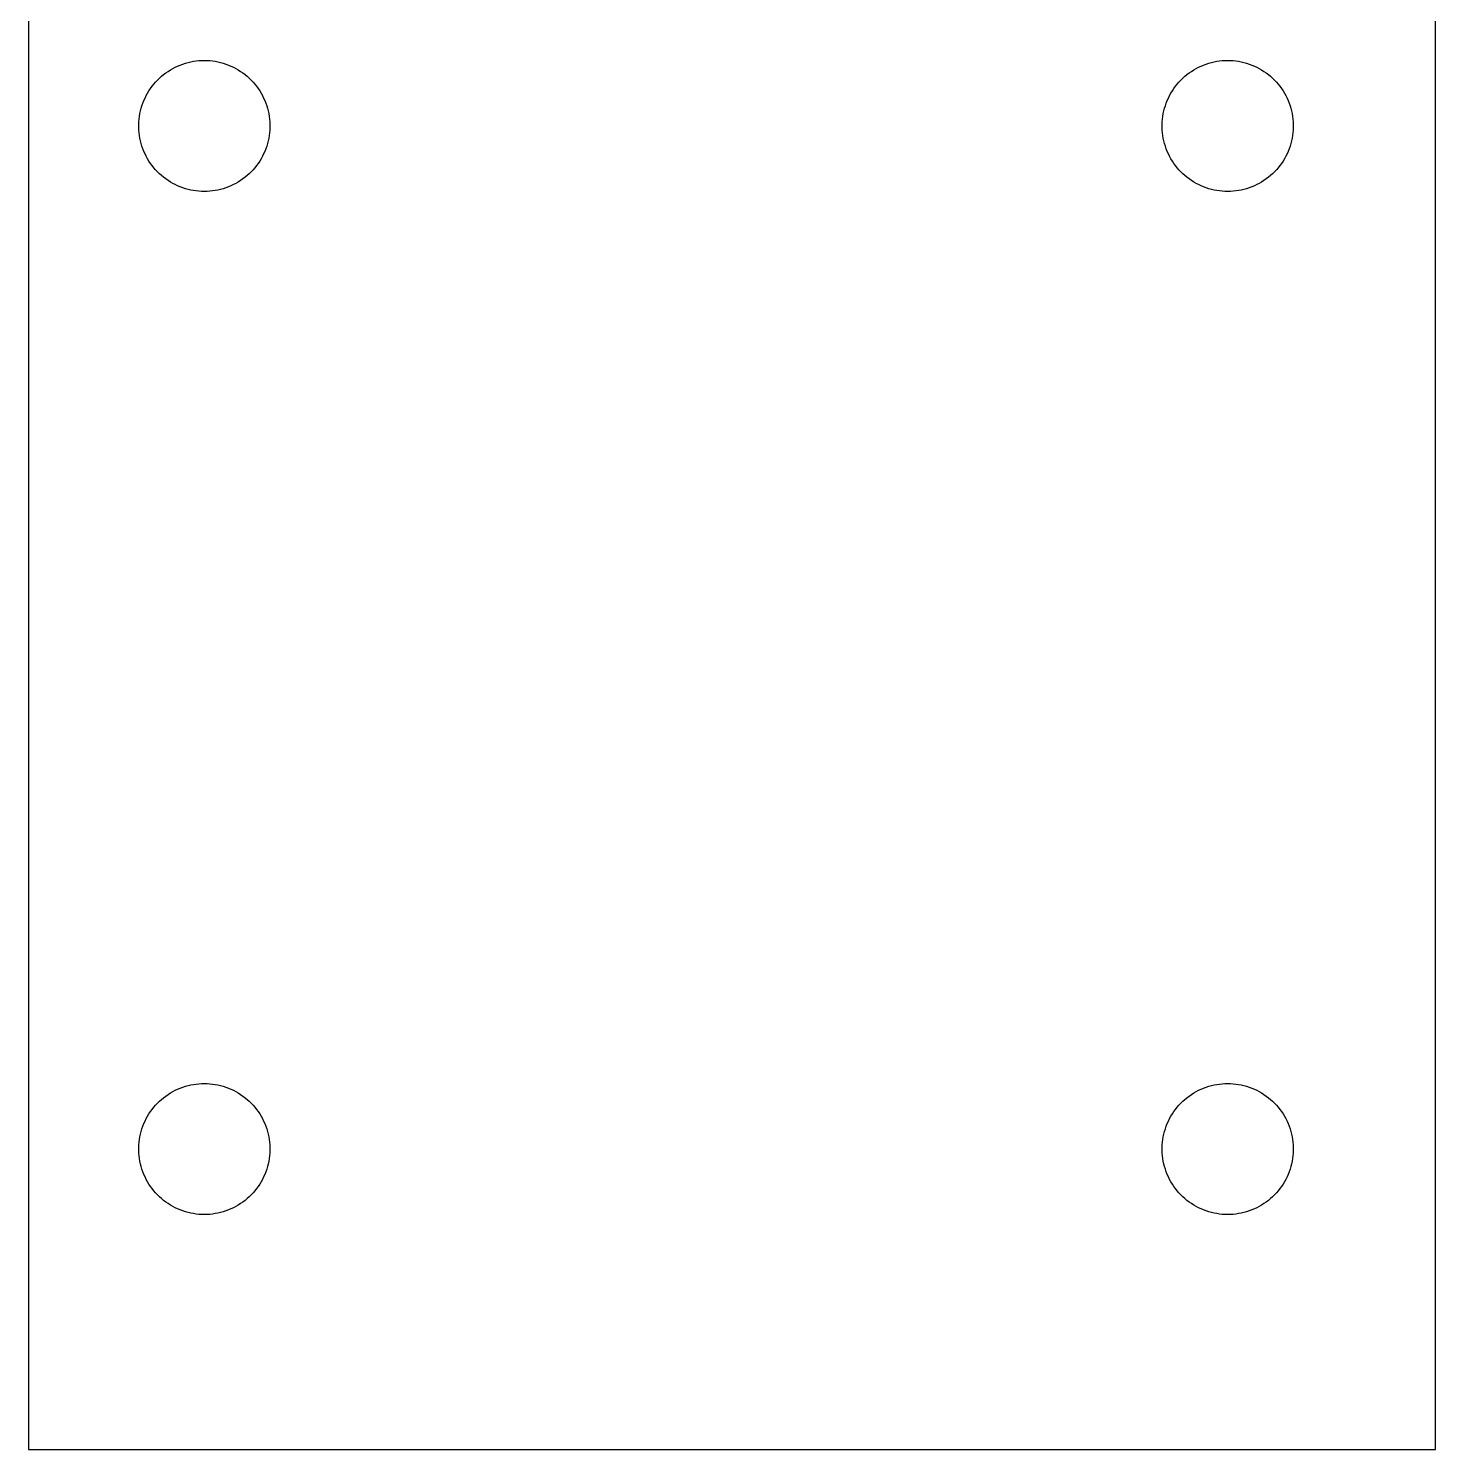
# Model space of a CAD drawing. Header units: metres. Extents: x -21 to 22, y -25 to 152.
# Drawn here: x -21.5 to 22.5, y -25.4 to 19.05 of the extents above; entities that cross this region are included whole.
import ezdxf

# ---------------------------------------------------------------- set-up
doc = ezdxf.new("R2010")
doc.units = ezdxf.units.M

msp = doc.modelspace()

# ---------------------------------------------------------------- linework, layer by layer
for p, q in [((-21.4999, 152.4), (-21.4999, -25.4)), ((22.4998, -25.4), (22.4998, 152.4)), ((-17.0617, 17.7532), (-16.9873, 17.7962)), ((-16.9873, 17.7962), (-16.9114, 17.8361)), ((-16.9114, 17.8361), (-16.8335, 17.8726)), ((-16.8335, 17.8726), (-16.7544, 17.9059)), ((-16.7544, 17.9059), (-16.6738, 17.9357)), ((-16.6738, 17.9357), (-16.5924, 17.9625)), ((-16.5924, 17.9625), (-16.5095, 17.9853)), ((-16.5095, 17.9853), (-16.4261, 18.0051)), ((-16.4261, 18.0051), (-16.3416, 18.021)), ((-16.3416, 18.021), (-16.2568, 18.0338)), ((-16.2568, 18.0338), (-16.1715, 18.0427)), ((-16.1715, 18.0427), (-16.0855, 18.0481)), ((-16.0855, 18.0481), (-15.9998, 18.0497)), ((-15.9998, 18.0497), (-15.9141, 18.0481)), ((-15.9141, 18.0481), (-15.8281, 18.0427)), ((-15.8281, 18.0427), (-15.7428, 18.0338)), ((-15.7428, 18.0338), (-15.658, 18.021)), ((-15.658, 18.021), (-15.5735, 18.0051)), ((-15.5735, 18.0051), (-15.4901, 17.9853)), ((-15.4901, 17.9853), (-15.4072, 17.9625)), ((-15.4072, 17.9625), (-15.3258, 17.9357)), ((-15.3258, 17.9357), (-15.2452, 17.9059)), ((-15.2452, 17.9059), (-15.1661, 17.8726)), ((-15.1661, 17.8726), (-15.0882, 17.8361)), ((-15.0882, 17.8361), (-15.0123, 17.7962)), ((-15.0123, 17.7962), (-14.9378, 17.7532)), ((14.9378, 17.7532), (15.0123, 17.7962)), ((15.0123, 17.7962), (15.0882, 17.8361)), ((15.0882, 17.8361), (15.1661, 17.8726)), ((15.1661, 17.8726), (15.2452, 17.9059)), ((15.2452, 17.9059), (15.3258, 17.9357)), ((15.3258, 17.9357), (15.4072, 17.9625)), ((15.4072, 17.9625), (15.4901, 17.9853)), ((15.4901, 17.9853), (15.5735, 18.0051)), ((15.5735, 18.0051), (15.658, 18.021)), ((15.658, 18.021), (15.7428, 18.0338)), ((15.7428, 18.0338), (15.8281, 18.0427)), ((15.8281, 18.0427), (15.9141, 18.0481)), ((15.9141, 18.0481), (15.9998, 18.0497)), ((15.9998, 18.0497), (16.0855, 18.0481)), ((16.0855, 18.0481), (16.1715, 18.0427)), ((16.1715, 18.0427), (16.2568, 18.0338)), ((16.2568, 18.0338), (16.3416, 18.021)), ((16.3416, 18.021), (16.4261, 18.0051)), ((16.4261, 18.0051), (16.5095, 17.9853)), ((16.5095, 17.9853), (16.5924, 17.9625)), ((16.5924, 17.9625), (16.6738, 17.9357)), ((16.6738, 17.9357), (16.7544, 17.9059)), ((16.7544, 17.9059), (16.8335, 17.8726)), ((16.8335, 17.8726), (16.9114, 17.8361)), ((16.9114, 17.8361), (16.9873, 17.7962)), ((16.9873, 17.7962), (17.0617, 17.7532)), ((-17.5795, 17.3067), (-17.5233, 17.3714)), ((-17.5233, 17.3714), (-17.4644, 17.4342)), ((-17.4644, 17.4342), (-17.4032, 17.4943)), ((-17.4032, 17.4943), (-17.3393, 17.5516)), ((-17.3393, 17.5516), (-17.273, 17.6063)), ((-17.273, 17.6063), (-17.2048, 17.6582)), ((-17.2048, 17.6582), (-17.1342, 17.7074)), ((-17.1342, 17.7074), (-17.0617, 17.7532)), ((-14.9378, 17.7532), (-14.8654, 17.7074)), ((-14.8654, 17.7074), (-14.7948, 17.6582)), ((-14.7948, 17.6582), (-14.7266, 17.6063)), ((-14.7266, 17.6063), (-14.6603, 17.5516)), ((-14.6603, 17.5516), (-14.5964, 17.4943)), ((-14.5964, 17.4943), (-14.5352, 17.4342)), ((-14.5352, 17.4342), (-14.4762, 17.3714)), ((-14.4762, 17.3714), (-14.4204, 17.3067)), ((14.4204, 17.3067), (14.4762, 17.3714)), ((14.4762, 17.3714), (14.5352, 17.4342)), ((14.5352, 17.4342), (14.5964, 17.4943)), ((14.5964, 17.4943), (14.6603, 17.5516)), ((14.6603, 17.5516), (14.7266, 17.6063)), ((14.7266, 17.6063), (14.7948, 17.6582)), ((14.7948, 17.6582), (14.8654, 17.7074)), ((14.8654, 17.7074), (14.9378, 17.7532)), ((17.0617, 17.7532), (17.1342, 17.7074)), ((17.1342, 17.7074), (17.2048, 17.6582)), ((17.2048, 17.6582), (17.273, 17.6063)), ((17.273, 17.6063), (17.3393, 17.5516)), ((17.3393, 17.5516), (17.4032, 17.4943)), ((17.4032, 17.4943), (17.4644, 17.4342)), ((17.4644, 17.4342), (17.5233, 17.3714)), ((17.5233, 17.3714), (17.5795, 17.3067)), ((-17.8547, 16.8726), (-17.8164, 16.9497)), ((-17.8164, 16.9497), (-17.7753, 17.0249)), ((-17.7753, 17.0249), (-17.7307, 17.0982)), ((-17.7307, 17.0982), (-17.683, 17.1699)), ((-17.683, 17.1699), (-17.6326, 17.2393)), ((-17.6326, 17.2393), (-17.5795, 17.3067)), ((-14.4204, 17.3067), (-14.367, 17.2393)), ((-14.367, 17.2393), (-14.3166, 17.1699)), ((-14.3166, 17.1699), (-14.2689, 17.0982)), ((-14.2689, 17.0982), (-14.2243, 17.0249)), ((-14.2243, 17.0249), (-14.1832, 16.9497)), ((-14.1832, 16.9497), (-14.1449, 16.8726)), ((14.1449, 16.8726), (14.1832, 16.9497)), ((14.1832, 16.9497), (14.2243, 17.0249)), ((14.2243, 17.0249), (14.2689, 17.0982)), ((14.2689, 17.0982), (14.3166, 17.1699)), ((14.3166, 17.1699), (14.367, 17.2393)), ((14.367, 17.2393), (14.4204, 17.3067)), ((17.5795, 17.3067), (17.6326, 17.2393)), ((17.6326, 17.2393), (17.683, 17.1699)), ((17.683, 17.1699), (17.7307, 17.0982)), ((17.7307, 17.0982), (17.7753, 17.0249)), ((17.7753, 17.0249), (17.8164, 16.9497)), ((17.8164, 16.9497), (17.8547, 16.8726)), ((-18.0136, 16.3839), (-17.9958, 16.468)), ((-17.9958, 16.468), (-17.9741, 16.5509)), ((-17.9741, 16.5509), (-17.9493, 16.6335)), ((-17.9493, 16.6335), (-17.9214, 16.7145)), ((-17.9214, 16.7145), (-17.8896, 16.7943)), ((-17.8896, 16.7943), (-17.8547, 16.8726)), ((-14.1449, 16.8726), (-14.11, 16.7943)), ((-14.11, 16.7943), (-14.0782, 16.7145)), ((-14.0782, 16.7145), (-14.0503, 16.6335)), ((-14.0503, 16.6335), (-14.0255, 16.5509)), ((-14.0255, 16.5509), (-14.0038, 16.468)), ((-14.0038, 16.468), (-13.986, 16.3839)), ((13.986, 16.3839), (14.0038, 16.468)), ((14.0038, 16.468), (14.0255, 16.5509)), ((14.0255, 16.5509), (14.0503, 16.6335)), ((14.0503, 16.6335), (14.0782, 16.7145)), ((14.0782, 16.7145), (14.11, 16.7943)), ((14.11, 16.7943), (14.1449, 16.8726)), ((17.8547, 16.8726), (17.8896, 16.7943)), ((17.8896, 16.7943), (17.9214, 16.7145)), ((17.9214, 16.7145), (17.9493, 16.6335)), ((17.9493, 16.6335), (17.9741, 16.5509)), ((17.9741, 16.5509), (17.9958, 16.468)), ((17.9958, 16.468), (18.0136, 16.3839)), ((-18.0493, 16.0428), (-18.0458, 16.1285)), ((-18.0493, 15.9568), (-18.0493, 16.0428)), ((-18.0458, 16.1285), (-18.0384, 16.2141)), ((-18.0384, 16.2141), (-18.028, 16.2994)), ((-18.028, 16.2994), (-18.0136, 16.3839)), ((-13.986, 16.3839), (-13.9716, 16.2994)), ((-13.9716, 16.2994), (-13.9612, 16.2141)), ((-13.9612, 16.2141), (-13.9538, 16.1285)), ((-13.9538, 16.1285), (-13.9503, 16.0428)), ((-13.9503, 16.0428), (-13.9503, 15.9568)), ((13.9503, 16.0428), (13.9538, 16.1285)), ((13.9503, 15.9568), (13.9503, 16.0428)), ((13.9538, 16.1285), (13.9612, 16.2141)), ((13.9612, 16.2141), (13.9716, 16.2994)), ((13.9716, 16.2994), (13.986, 16.3839)), ((18.0136, 16.3839), (18.028, 16.2994)), ((18.028, 16.2994), (18.0384, 16.2141)), ((18.0384, 16.2141), (18.0458, 16.1285)), ((18.0458, 16.1285), (18.0493, 16.0428)), ((18.0493, 16.0428), (18.0493, 15.9568)), ((-18.0458, 15.8711), (-18.0493, 15.9568)), ((-18.0384, 15.7855), (-18.0458, 15.8711)), ((-18.028, 15.7002), (-18.0384, 15.7855)), ((-18.0136, 15.6157), (-18.028, 15.7002)), ((-17.9958, 15.5316), (-18.0136, 15.6157)), ((-13.986, 15.6157), (-14.0038, 15.5316)), ((-13.9716, 15.7002), (-13.986, 15.6157)), ((-13.9612, 15.7855), (-13.9716, 15.7002)), ((-13.9538, 15.8711), (-13.9612, 15.7855)), ((-13.9503, 15.9568), (-13.9538, 15.8711)), ((13.9538, 15.8711), (13.9503, 15.9568)), ((13.9612, 15.7855), (13.9538, 15.8711)), ((13.9716, 15.7002), (13.9612, 15.7855)), ((13.986, 15.6157), (13.9716, 15.7002)), ((14.0038, 15.5316), (13.986, 15.6157)), ((18.0136, 15.6157), (17.9958, 15.5316)), ((18.028, 15.7002), (18.0136, 15.6157)), ((18.0384, 15.7855), (18.028, 15.7002)), ((18.0458, 15.8711), (18.0384, 15.7855)), ((18.0493, 15.9568), (18.0458, 15.8711)), ((-17.9741, 15.4487), (-17.9958, 15.5316)), ((-17.9493, 15.3665), (-17.9741, 15.4487)), ((-17.9214, 15.2851), (-17.9493, 15.3665)), ((-17.8896, 15.2053), (-17.9214, 15.2851)), ((-17.8547, 15.127), (-17.8896, 15.2053)), ((-17.8164, 15.0499), (-17.8547, 15.127)), ((-14.1449, 15.127), (-14.1832, 15.0499)), ((-14.11, 15.2053), (-14.1449, 15.127)), ((-14.0782, 15.2851), (-14.11, 15.2053)), ((-14.0503, 15.3665), (-14.0782, 15.2851)), ((-14.0255, 15.4487), (-14.0503, 15.3665)), ((-14.0038, 15.5316), (-14.0255, 15.4487)), ((14.0255, 15.4487), (14.0038, 15.5316)), ((14.0503, 15.3665), (14.0255, 15.4487)), ((14.0782, 15.2851), (14.0503, 15.3665)), ((14.11, 15.2053), (14.0782, 15.2851)), ((14.1449, 15.127), (14.11, 15.2053)), ((14.1832, 15.0499), (14.1449, 15.127)), ((17.8547, 15.127), (17.8164, 15.0499)), ((17.8896, 15.2053), (17.8547, 15.127)), ((17.9214, 15.2851), (17.8896, 15.2053)), ((17.9493, 15.3665), (17.9214, 15.2851)), ((17.9741, 15.4487), (17.9493, 15.3665)), ((17.9958, 15.5316), (17.9741, 15.4487)), ((-17.7753, 14.9747), (-17.8164, 15.0499)), ((-17.7307, 14.9014), (-17.7753, 14.9747)), ((-17.683, 14.8297), (-17.7307, 14.9014)), ((-17.6326, 14.7603), (-17.683, 14.8297)), ((-17.5795, 14.6929), (-17.6326, 14.7603)), ((-17.5233, 14.6282), (-17.5795, 14.6929)), ((-14.4204, 14.6929), (-14.4762, 14.6282)), ((-14.367, 14.7603), (-14.4204, 14.6929)), ((-14.3166, 14.8297), (-14.367, 14.7603)), ((-14.2689, 14.9014), (-14.3166, 14.8297)), ((-14.2243, 14.9747), (-14.2689, 14.9014)), ((-14.1832, 15.0499), (-14.2243, 14.9747)), ((14.2243, 14.9747), (14.1832, 15.0499)), ((14.2689, 14.9014), (14.2243, 14.9747)), ((14.3166, 14.8297), (14.2689, 14.9014)), ((14.367, 14.7603), (14.3166, 14.8297)), ((14.4204, 14.6929), (14.367, 14.7603)), ((14.4762, 14.6282), (14.4204, 14.6929)), ((17.5795, 14.6929), (17.5233, 14.6282)), ((17.6326, 14.7603), (17.5795, 14.6929)), ((17.683, 14.8297), (17.6326, 14.7603)), ((17.7307, 14.9014), (17.683, 14.8297)), ((17.7753, 14.9747), (17.7307, 14.9014)), ((17.8164, 15.0499), (17.7753, 14.9747)), ((-17.4644, 14.5654), (-17.5233, 14.6282)), ((-17.4032, 14.5053), (-17.4644, 14.5654)), ((-17.3393, 14.448), (-17.4032, 14.5053)), ((-17.273, 14.3933), (-17.3393, 14.448)), ((-17.2048, 14.3414), (-17.273, 14.3933)), ((-17.1342, 14.2922), (-17.2048, 14.3414)), ((-17.0617, 14.2464), (-17.1342, 14.2922)), ((-16.9873, 14.2034), (-17.0617, 14.2464)), ((-14.9378, 14.2464), (-15.0123, 14.2034)), ((-14.8654, 14.2922), (-14.9378, 14.2464)), ((-14.7948, 14.3414), (-14.8654, 14.2922)), ((-14.7266, 14.3933), (-14.7948, 14.3414)), ((-14.6603, 14.448), (-14.7266, 14.3933)), ((-14.5964, 14.5053), (-14.6603, 14.448)), ((-14.5352, 14.5654), (-14.5964, 14.5053)), ((-14.4762, 14.6282), (-14.5352, 14.5654)), ((14.5352, 14.5654), (14.4762, 14.6282)), ((14.5964, 14.5053), (14.5352, 14.5654)), ((14.6603, 14.448), (14.5964, 14.5053)), ((14.7266, 14.3933), (14.6603, 14.448)), ((14.7948, 14.3414), (14.7266, 14.3933)), ((14.8654, 14.2922), (14.7948, 14.3414)), ((14.9378, 14.2464), (14.8654, 14.2922)), ((15.0123, 14.2034), (14.9378, 14.2464)), ((17.0617, 14.2464), (16.9873, 14.2034)), ((17.1342, 14.2922), (17.0617, 14.2464)), ((17.2048, 14.3414), (17.1342, 14.2922)), ((17.273, 14.3933), (17.2048, 14.3414)), ((17.3393, 14.448), (17.273, 14.3933)), ((17.4032, 14.5053), (17.3393, 14.448)), ((17.4644, 14.5654), (17.4032, 14.5053)), ((17.5233, 14.6282), (17.4644, 14.5654)), ((-16.9114, 14.1635), (-16.9873, 14.2034)), ((-16.8335, 14.127), (-16.9114, 14.1635)), ((-16.7544, 14.0937), (-16.8335, 14.127)), ((-16.6738, 14.0639), (-16.7544, 14.0937)), ((-16.5924, 14.0371), (-16.6738, 14.0639)), ((-16.5095, 14.0143), (-16.5924, 14.0371)), ((-16.4261, 13.9945), (-16.5095, 14.0143)), ((-16.3416, 13.9786), (-16.4261, 13.9945)), ((-16.2568, 13.9658), (-16.3416, 13.9786)), ((-16.1715, 13.9569), (-16.2568, 13.9658)), ((-16.0855, 13.9515), (-16.1715, 13.9569)), ((-15.9998, 13.9499), (-16.0855, 13.9515)), ((-15.9141, 13.9515), (-15.9998, 13.9499)), ((-15.8281, 13.9569), (-15.9141, 13.9515)), ((-15.7428, 13.9658), (-15.8281, 13.9569)), ((-15.658, 13.9786), (-15.7428, 13.9658)), ((-15.5735, 13.9945), (-15.658, 13.9786)), ((-15.4901, 14.0143), (-15.5735, 13.9945)), ((-15.4072, 14.0371), (-15.4901, 14.0143)), ((-15.3258, 14.0639), (-15.4072, 14.0371)), ((-15.2452, 14.0937), (-15.3258, 14.0639)), ((-15.1661, 14.127), (-15.2452, 14.0937)), ((-15.0882, 14.1635), (-15.1661, 14.127)), ((-15.0123, 14.2034), (-15.0882, 14.1635)), ((15.0882, 14.1635), (15.0123, 14.2034)), ((15.1661, 14.127), (15.0882, 14.1635)), ((15.2452, 14.0937), (15.1661, 14.127)), ((15.3258, 14.0639), (15.2452, 14.0937)), ((15.4072, 14.0371), (15.3258, 14.0639)), ((15.4901, 14.0143), (15.4072, 14.0371)), ((15.5735, 13.9945), (15.4901, 14.0143)), ((15.658, 13.9786), (15.5735, 13.9945)), ((15.7428, 13.9658), (15.658, 13.9786)), ((15.8281, 13.9569), (15.7428, 13.9658)), ((15.9141, 13.9515), (15.8281, 13.9569)), ((15.9998, 13.9499), (15.9141, 13.9515)), ((16.0855, 13.9515), (15.9998, 13.9499)), ((16.1715, 13.9569), (16.0855, 13.9515)), ((16.2568, 13.9658), (16.1715, 13.9569)), ((16.3416, 13.9786), (16.2568, 13.9658)), ((16.4261, 13.9945), (16.3416, 13.9786)), ((16.5095, 14.0143), (16.4261, 13.9945)), ((16.5924, 14.0371), (16.5095, 14.0143)), ((16.6738, 14.0639), (16.5924, 14.0371)), ((16.7544, 14.0937), (16.6738, 14.0639)), ((16.8335, 14.127), (16.7544, 14.0937)), ((16.9114, 14.1635), (16.8335, 14.127)), ((16.9873, 14.2034), (16.9114, 14.1635)), ((-17.0617, -14.2464), (-16.9873, -14.2034)), ((-16.9873, -14.2034), (-16.9114, -14.1635)), ((-16.9114, -14.1635), (-16.8335, -14.127)), ((-16.8335, -14.127), (-16.7544, -14.0937)), ((-16.7544, -14.0937), (-16.6738, -14.0639)), ((-16.6738, -14.0639), (-16.5924, -14.0371)), ((-16.5924, -14.0371), (-16.5095, -14.0143)), ((-16.5095, -14.0143), (-16.4261, -13.9945)), ((-16.4261, -13.9945), (-16.3416, -13.9786)), ((-16.3416, -13.9786), (-16.2568, -13.9658)), ((-16.2568, -13.9658), (-16.1715, -13.9569)), ((-16.1715, -13.9569), (-16.0855, -13.9515)), ((-16.0855, -13.9515), (-15.9998, -13.9499)), ((-15.9998, -13.9499), (-15.9141, -13.9515)), ((-15.9141, -13.9515), (-15.8281, -13.9569)), ((-15.8281, -13.9569), (-15.7428, -13.9658)), ((-15.7428, -13.9658), (-15.658, -13.9786)), ((-15.658, -13.9786), (-15.5735, -13.9945)), ((-15.5735, -13.9945), (-15.4901, -14.0143)), ((-15.4901, -14.0143), (-15.4072, -14.0371)), ((-15.4072, -14.0371), (-15.3258, -14.0639)), ((-15.3258, -14.0639), (-15.2452, -14.0937)), ((-15.2452, -14.0937), (-15.1661, -14.127)), ((-15.1661, -14.127), (-15.0882, -14.1635)), ((-15.0882, -14.1635), (-15.0123, -14.2034)), ((-15.0123, -14.2034), (-14.9378, -14.2464)), ((14.9378, -14.2464), (15.0123, -14.2034)), ((15.0123, -14.2034), (15.0882, -14.1635)), ((15.0882, -14.1635), (15.1661, -14.127)), ((15.1661, -14.127), (15.2452, -14.0937)), ((15.2452, -14.0937), (15.3258, -14.0639)), ((15.3258, -14.0639), (15.4072, -14.0371)), ((15.4072, -14.0371), (15.4901, -14.0143)), ((15.4901, -14.0143), (15.5735, -13.9945)), ((15.5735, -13.9945), (15.658, -13.9786)), ((15.658, -13.9786), (15.7428, -13.9658)), ((15.7428, -13.9658), (15.8281, -13.9569)), ((15.8281, -13.9569), (15.9141, -13.9515)), ((15.9141, -13.9515), (15.9998, -13.9499)), ((15.9998, -13.9499), (16.0855, -13.9515)), ((16.0855, -13.9515), (16.1715, -13.9569)), ((16.1715, -13.9569), (16.2568, -13.9658)), ((16.2568, -13.9658), (16.3416, -13.9786)), ((16.3416, -13.9786), (16.4261, -13.9945)), ((16.4261, -13.9945), (16.5095, -14.0143)), ((16.5095, -14.0143), (16.5924, -14.0371)), ((16.5924, -14.0371), (16.6738, -14.0639)), ((16.6738, -14.0639), (16.7544, -14.0937)), ((16.7544, -14.0937), (16.8335, -14.127)), ((16.8335, -14.127), (16.9114, -14.1635)), ((16.9114, -14.1635), (16.9873, -14.2034)), ((16.9873, -14.2034), (17.0617, -14.2464)), ((-17.5795, -14.6929), (-17.5233, -14.6282)), ((-17.5233, -14.6282), (-17.4644, -14.5654)), ((-17.4644, -14.5654), (-17.4032, -14.5053)), ((-17.4032, -14.5053), (-17.3393, -14.448)), ((-17.3393, -14.448), (-17.273, -14.3933)), ((-17.273, -14.3933), (-17.2048, -14.3414)), ((-17.2048, -14.3414), (-17.1342, -14.2922)), ((-17.1342, -14.2922), (-17.0617, -14.2464)), ((-14.9378, -14.2464), (-14.8654, -14.2922)), ((-14.8654, -14.2922), (-14.7948, -14.3414)), ((-14.7948, -14.3414), (-14.7266, -14.3933)), ((-14.7266, -14.3933), (-14.6603, -14.448)), ((-14.6603, -14.448), (-14.5964, -14.5053)), ((-14.5964, -14.5053), (-14.5352, -14.5654)), ((-14.5352, -14.5654), (-14.4762, -14.6282)), ((-14.4762, -14.6282), (-14.4204, -14.6929)), ((14.4204, -14.6929), (14.4762, -14.6282)), ((14.4762, -14.6282), (14.5352, -14.5654)), ((14.5352, -14.5654), (14.5964, -14.5053)), ((14.5964, -14.5053), (14.6603, -14.448)), ((14.6603, -14.448), (14.7266, -14.3933)), ((14.7266, -14.3933), (14.7948, -14.3414)), ((14.7948, -14.3414), (14.8654, -14.2922)), ((14.8654, -14.2922), (14.9378, -14.2464)), ((17.0617, -14.2464), (17.1342, -14.2922)), ((17.1342, -14.2922), (17.2048, -14.3414)), ((17.2048, -14.3414), (17.273, -14.3933)), ((17.273, -14.3933), (17.3393, -14.448)), ((17.3393, -14.448), (17.4032, -14.5053)), ((17.4032, -14.5053), (17.4644, -14.5654)), ((17.4644, -14.5654), (17.5233, -14.6282)), ((17.5233, -14.6282), (17.5795, -14.6929)), ((-17.8547, -15.127), (-17.8164, -15.0499)), ((-17.8164, -15.0499), (-17.7753, -14.9747)), ((-17.7753, -14.9747), (-17.7307, -14.9014)), ((-17.7307, -14.9014), (-17.683, -14.8297)), ((-17.683, -14.8297), (-17.6326, -14.7603)), ((-17.6326, -14.7603), (-17.5795, -14.6929)), ((-14.4204, -14.6929), (-14.367, -14.7603)), ((-14.367, -14.7603), (-14.3166, -14.8297)), ((-14.3166, -14.8297), (-14.2689, -14.9014)), ((-14.2689, -14.9014), (-14.2243, -14.9747)), ((-14.2243, -14.9747), (-14.1832, -15.0499)), ((-14.1832, -15.0499), (-14.1449, -15.127)), ((14.1449, -15.127), (14.1832, -15.0499)), ((14.1832, -15.0499), (14.2243, -14.9747)), ((14.2243, -14.9747), (14.2689, -14.9014)), ((14.2689, -14.9014), (14.3166, -14.8297)), ((14.3166, -14.8297), (14.367, -14.7603)), ((14.367, -14.7603), (14.4204, -14.6929)), ((17.5795, -14.6929), (17.6326, -14.7603)), ((17.6326, -14.7603), (17.683, -14.8297)), ((17.683, -14.8297), (17.7307, -14.9014)), ((17.7307, -14.9014), (17.7753, -14.9747)), ((17.7753, -14.9747), (17.8164, -15.0499)), ((17.8164, -15.0499), (17.8547, -15.127)), ((-18.0136, -15.6157), (-17.9958, -15.5316)), ((-17.9958, -15.5316), (-17.9741, -15.4487)), ((-17.9741, -15.4487), (-17.9493, -15.3665)), ((-17.9493, -15.3665), (-17.9214, -15.2851)), ((-17.9214, -15.2851), (-17.8896, -15.2053)), ((-17.8896, -15.2053), (-17.8547, -15.127)), ((-14.1449, -15.127), (-14.11, -15.2053)), ((-14.11, -15.2053), (-14.0782, -15.2851)), ((-14.0782, -15.2851), (-14.0503, -15.3665)), ((-14.0503, -15.3665), (-14.0255, -15.4487)), ((-14.0255, -15.4487), (-14.0038, -15.5316)), ((-14.0038, -15.5316), (-13.986, -15.6157)), ((13.986, -15.6157), (14.0038, -15.5316)), ((14.0038, -15.5316), (14.0255, -15.4487)), ((14.0255, -15.4487), (14.0503, -15.3665)), ((14.0503, -15.3665), (14.0782, -15.2851)), ((14.0782, -15.2851), (14.11, -15.2053)), ((14.11, -15.2053), (14.1449, -15.127)), ((17.8547, -15.127), (17.8896, -15.2053)), ((17.8896, -15.2053), (17.9214, -15.2851)), ((17.9214, -15.2851), (17.9493, -15.3665)), ((17.9493, -15.3665), (17.9741, -15.4487)), ((17.9741, -15.4487), (17.9958, -15.5316)), ((17.9958, -15.5316), (18.0136, -15.6157)), ((-18.0493, -15.9568), (-18.0458, -15.8711)), ((-18.0493, -16.0428), (-18.0493, -15.9568)), ((-18.0458, -15.8711), (-18.0384, -15.7855)), ((-18.0384, -15.7855), (-18.028, -15.7002)), ((-18.028, -15.7002), (-18.0136, -15.6157)), ((-13.986, -15.6157), (-13.9716, -15.7002)), ((-13.9716, -15.7002), (-13.9612, -15.7855)), ((-13.9612, -15.7855), (-13.9538, -15.8711)), ((-13.9538, -15.8711), (-13.9503, -15.9568)), ((-13.9503, -15.9568), (-13.9503, -16.0428)), ((13.9503, -15.9568), (13.9538, -15.8711)), ((13.9503, -16.0428), (13.9503, -15.9568)), ((13.9538, -15.8711), (13.9612, -15.7855)), ((13.9612, -15.7855), (13.9716, -15.7002)), ((13.9716, -15.7002), (13.986, -15.6157)), ((18.0136, -15.6157), (18.028, -15.7002)), ((18.028, -15.7002), (18.0384, -15.7855)), ((18.0384, -15.7855), (18.0458, -15.8711)), ((18.0458, -15.8711), (18.0493, -15.9568)), ((18.0493, -15.9568), (18.0493, -16.0428)), ((-18.0458, -16.1285), (-18.0493, -16.0428)), ((-18.0384, -16.2141), (-18.0458, -16.1285)), ((-18.028, -16.2994), (-18.0384, -16.2141)), ((-18.0136, -16.3839), (-18.028, -16.2994)), ((-17.9958, -16.468), (-18.0136, -16.3839)), ((-13.986, -16.3839), (-14.0038, -16.468)), ((-13.9716, -16.2994), (-13.986, -16.3839)), ((-13.9612, -16.2141), (-13.9716, -16.2994)), ((-13.9538, -16.1285), (-13.9612, -16.2141)), ((-13.9503, -16.0428), (-13.9538, -16.1285)), ((13.9538, -16.1285), (13.9503, -16.0428)), ((13.9612, -16.2141), (13.9538, -16.1285)), ((13.9716, -16.2994), (13.9612, -16.2141)), ((13.986, -16.3839), (13.9716, -16.2994)), ((14.0038, -16.468), (13.986, -16.3839)), ((18.0136, -16.3839), (17.9958, -16.468)), ((18.028, -16.2994), (18.0136, -16.3839)), ((18.0384, -16.2141), (18.028, -16.2994)), ((18.0458, -16.1285), (18.0384, -16.2141)), ((18.0493, -16.0428), (18.0458, -16.1285)), ((-17.9741, -16.5509), (-17.9958, -16.468)), ((-17.9493, -16.6335), (-17.9741, -16.5509)), ((-17.9214, -16.7145), (-17.9493, -16.6335)), ((-17.8896, -16.7943), (-17.9214, -16.7145)), ((-17.8547, -16.8726), (-17.8896, -16.7943)), ((-17.8164, -16.9497), (-17.8547, -16.8726)), ((-14.1449, -16.8726), (-14.1832, -16.9497)), ((-14.11, -16.7943), (-14.1449, -16.8726)), ((-14.0782, -16.7145), (-14.11, -16.7943)), ((-14.0503, -16.6335), (-14.0782, -16.7145)), ((-14.0255, -16.5509), (-14.0503, -16.6335)), ((-14.0038, -16.468), (-14.0255, -16.5509)), ((14.0255, -16.5509), (14.0038, -16.468)), ((14.0503, -16.6335), (14.0255, -16.5509)), ((14.0782, -16.7145), (14.0503, -16.6335)), ((14.11, -16.7943), (14.0782, -16.7145)), ((14.1449, -16.8726), (14.11, -16.7943)), ((14.1832, -16.9497), (14.1449, -16.8726)), ((17.8547, -16.8726), (17.8164, -16.9497)), ((17.8896, -16.7943), (17.8547, -16.8726)), ((17.9214, -16.7145), (17.8896, -16.7943)), ((17.9493, -16.6335), (17.9214, -16.7145)), ((17.9741, -16.5509), (17.9493, -16.6335)), ((17.9958, -16.468), (17.9741, -16.5509)), ((-17.7753, -17.0249), (-17.8164, -16.9497)), ((-17.7307, -17.0982), (-17.7753, -17.0249)), ((-17.683, -17.1699), (-17.7307, -17.0982)), ((-17.6326, -17.2393), (-17.683, -17.1699)), ((-17.5795, -17.3067), (-17.6326, -17.2393)), ((-17.5233, -17.3714), (-17.5795, -17.3067)), ((-14.4204, -17.3067), (-14.4762, -17.3714)), ((-14.367, -17.2393), (-14.4204, -17.3067)), ((-14.3166, -17.1699), (-14.367, -17.2393)), ((-14.2689, -17.0982), (-14.3166, -17.1699)), ((-14.2243, -17.0249), (-14.2689, -17.0982)), ((-14.1832, -16.9497), (-14.2243, -17.0249)), ((14.2243, -17.0249), (14.1832, -16.9497)), ((14.2689, -17.0982), (14.2243, -17.0249)), ((14.3166, -17.1699), (14.2689, -17.0982)), ((14.367, -17.2393), (14.3166, -17.1699)), ((14.4204, -17.3067), (14.367, -17.2393)), ((14.4762, -17.3714), (14.4204, -17.3067)), ((17.5795, -17.3067), (17.5233, -17.3714)), ((17.6326, -17.2393), (17.5795, -17.3067)), ((17.683, -17.1699), (17.6326, -17.2393)), ((17.7307, -17.0982), (17.683, -17.1699)), ((17.7753, -17.0249), (17.7307, -17.0982)), ((17.8164, -16.9497), (17.7753, -17.0249)), ((-17.4644, -17.4342), (-17.5233, -17.3714)), ((-17.4032, -17.4943), (-17.4644, -17.4342)), ((-17.3393, -17.5516), (-17.4032, -17.4943)), ((-17.273, -17.6063), (-17.3393, -17.5516)), ((-17.2048, -17.6582), (-17.273, -17.6063)), ((-17.1342, -17.7074), (-17.2048, -17.6582)), ((-17.0617, -17.7532), (-17.1342, -17.7074)), ((-16.9873, -17.7962), (-17.0617, -17.7532)), ((-14.9378, -17.7532), (-15.0123, -17.7962)), ((-14.8654, -17.7074), (-14.9378, -17.7532)), ((-14.7948, -17.6582), (-14.8654, -17.7074)), ((-14.7266, -17.6063), (-14.7948, -17.6582)), ((-14.6603, -17.5516), (-14.7266, -17.6063)), ((-14.5964, -17.4943), (-14.6603, -17.5516)), ((-14.5352, -17.4342), (-14.5964, -17.4943)), ((-14.4762, -17.3714), (-14.5352, -17.4342)), ((14.5352, -17.4342), (14.4762, -17.3714)), ((14.5964, -17.4943), (14.5352, -17.4342)), ((14.6603, -17.5516), (14.5964, -17.4943)), ((14.7266, -17.6063), (14.6603, -17.5516)), ((14.7948, -17.6582), (14.7266, -17.6063)), ((14.8654, -17.7074), (14.7948, -17.6582)), ((14.9378, -17.7532), (14.8654, -17.7074)), ((15.0123, -17.7962), (14.9378, -17.7532)), ((17.0617, -17.7532), (16.9873, -17.7962)), ((17.1342, -17.7074), (17.0617, -17.7532)), ((17.2048, -17.6582), (17.1342, -17.7074)), ((17.273, -17.6063), (17.2048, -17.6582)), ((17.3393, -17.5516), (17.273, -17.6063)), ((17.4032, -17.4943), (17.3393, -17.5516)), ((17.4644, -17.4342), (17.4032, -17.4943)), ((17.5233, -17.3714), (17.4644, -17.4342)), ((-16.9114, -17.8361), (-16.9873, -17.7962)), ((-16.8335, -17.8726), (-16.9114, -17.8361)), ((-16.7544, -17.9059), (-16.8335, -17.8726)), ((-16.6738, -17.9357), (-16.7544, -17.9059)), ((-16.5924, -17.9625), (-16.6738, -17.9357)), ((-16.5095, -17.9853), (-16.5924, -17.9625)), ((-16.4261, -18.0051), (-16.5095, -17.9853)), ((-16.3416, -18.021), (-16.4261, -18.0051)), ((-16.2568, -18.0338), (-16.3416, -18.021)), ((-16.1715, -18.0427), (-16.2568, -18.0338)), ((-16.0855, -18.0481), (-16.1715, -18.0427)), ((-15.9998, -18.0497), (-16.0855, -18.0481)), ((-15.9141, -18.0481), (-15.9998, -18.0497)), ((-15.8281, -18.0427), (-15.9141, -18.0481)), ((-15.7428, -18.0338), (-15.8281, -18.0427)), ((-15.658, -18.021), (-15.7428, -18.0338)), ((-15.5735, -18.0051), (-15.658, -18.021)), ((-15.4901, -17.9853), (-15.5735, -18.0051)), ((-15.4072, -17.9625), (-15.4901, -17.9853)), ((-15.3258, -17.9357), (-15.4072, -17.9625)), ((-15.2452, -17.9059), (-15.3258, -17.9357)), ((-15.1661, -17.8726), (-15.2452, -17.9059)), ((-15.0882, -17.8361), (-15.1661, -17.8726)), ((-15.0123, -17.7962), (-15.0882, -17.8361)), ((15.0882, -17.8361), (15.0123, -17.7962)), ((15.1661, -17.8726), (15.0882, -17.8361)), ((15.2452, -17.9059), (15.1661, -17.8726)), ((15.3258, -17.9357), (15.2452, -17.9059)), ((15.4072, -17.9625), (15.3258, -17.9357)), ((15.4901, -17.9853), (15.4072, -17.9625)), ((15.5735, -18.0051), (15.4901, -17.9853)), ((15.658, -18.021), (15.5735, -18.0051)), ((15.7428, -18.0338), (15.658, -18.021)), ((15.8281, -18.0427), (15.7428, -18.0338)), ((15.9141, -18.0481), (15.8281, -18.0427)), ((15.9998, -18.0497), (15.9141, -18.0481)), ((16.0855, -18.0481), (15.9998, -18.0497)), ((16.1715, -18.0427), (16.0855, -18.0481)), ((16.2568, -18.0338), (16.1715, -18.0427)), ((16.3416, -18.021), (16.2568, -18.0338)), ((16.4261, -18.0051), (16.3416, -18.021)), ((16.5095, -17.9853), (16.4261, -18.0051)), ((16.5924, -17.9625), (16.5095, -17.9853)), ((16.6738, -17.9357), (16.5924, -17.9625)), ((16.7544, -17.9059), (16.6738, -17.9357)), ((16.8335, -17.8726), (16.7544, -17.9059)), ((16.9114, -17.8361), (16.8335, -17.8726)), ((16.9873, -17.7962), (16.9114, -17.8361)), ((-21.4999, -25.4), (22.4998, -25.4))]:
    msp.add_line(p, q)

doc.saveas('drawing.dxf')
